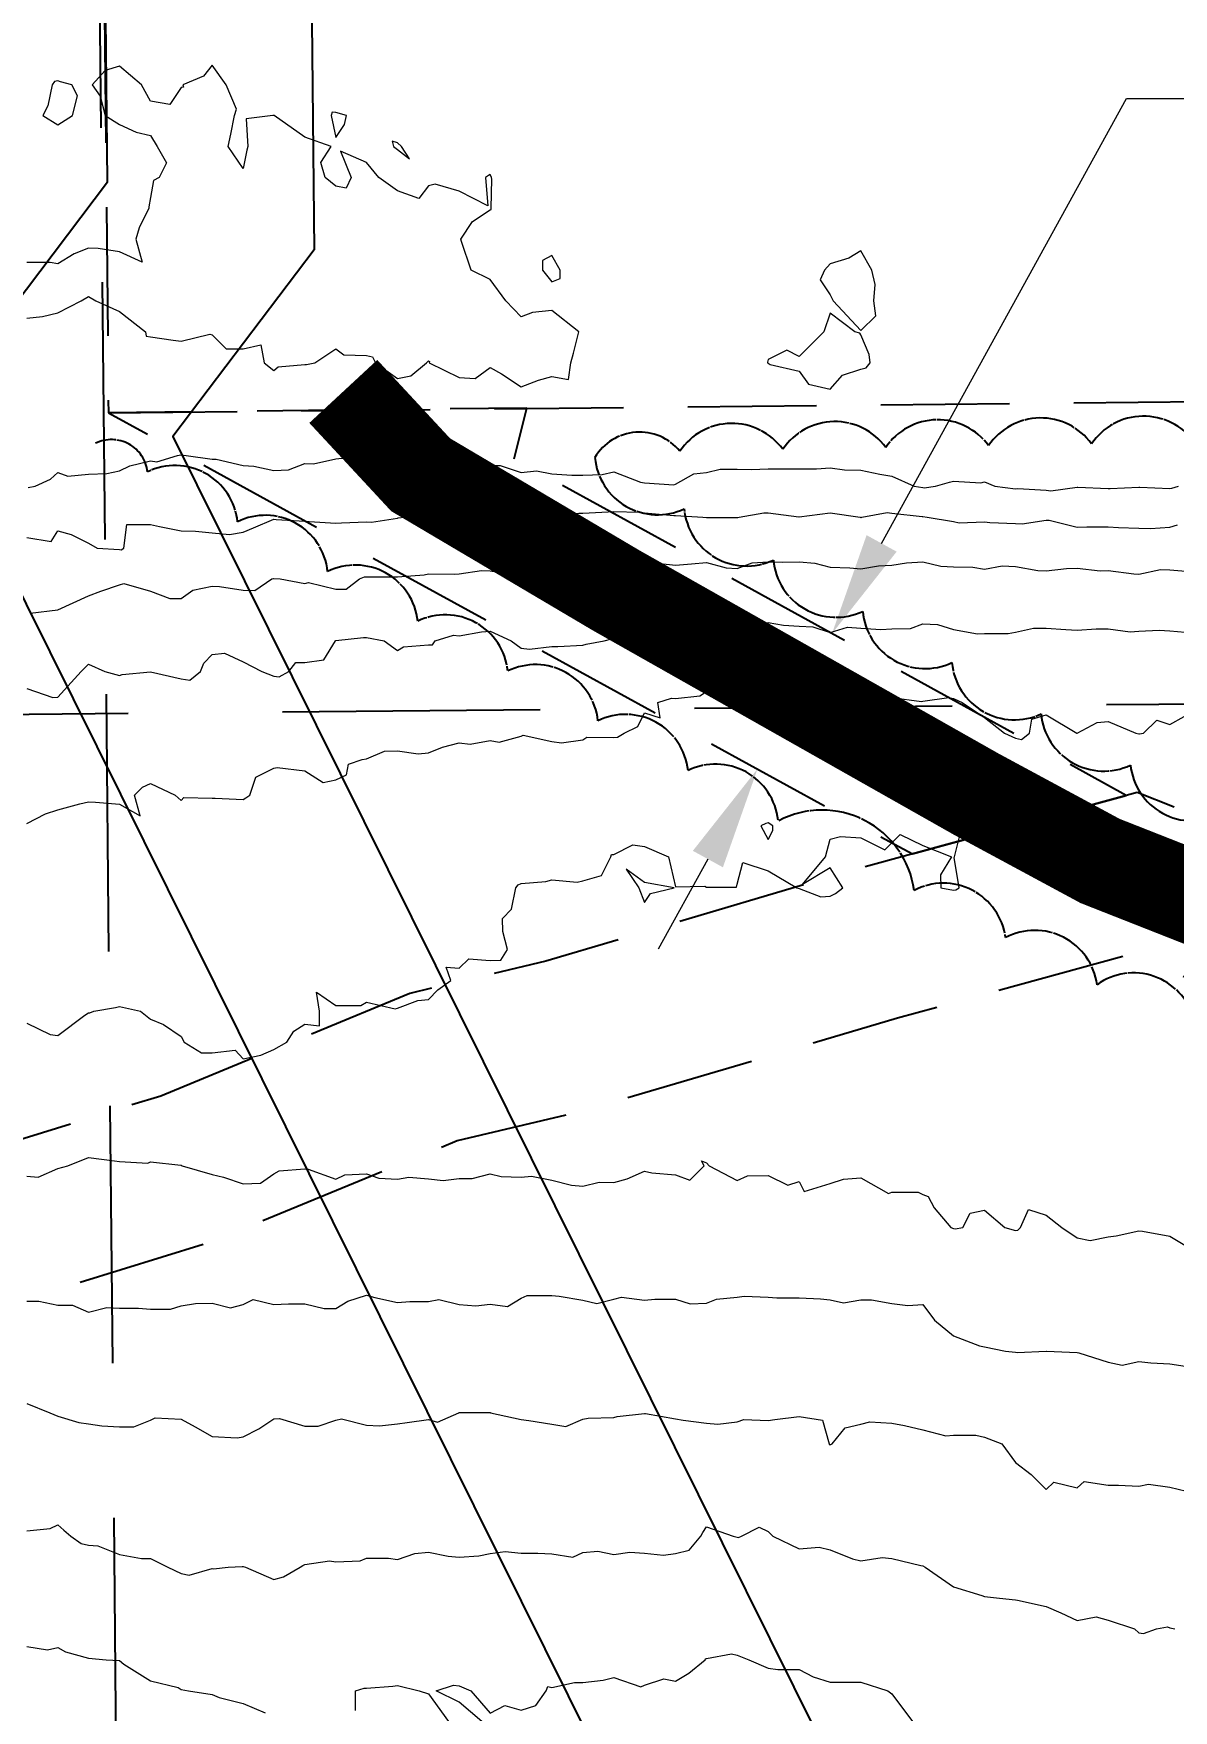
# Model space of a CAD drawing. Extents: x 537850 to 541798, y 6045627 to 6050132.
# Drawn here: x 540285 to 540395.7, y 6047101.1 to 6047264 of the extents above; entities that cross this region are included whole.
import ezdxf

# ---------------------------------------------------------------- set-up
doc = ezdxf.new("R2010")
doc.units = 0
doc.header["$LTSCALE"] = 5
for name, pattern in [('0', [1, 1, 0]), ('DASHED2', [9.525, 6.35, -3.175]), ('foc-ACCESSROAD', [3.75, 2.5, -1.25]), ('foc-LSD', [8, 5, -3])]:
    doc.linetypes.add(name, pattern=pattern)
for name, color, linetype in [('AS-ROADS', 254, 'Continuous'), ('C-RW', 13, 'Continuous'), ('C-WS', 13, 'foc-ACCESSROAD'), ('F-AR', 190, 'foc-ACCESSROAD'), ('L-SECTION-LSD', 7, 'foc-LSD'), ('T-BUSH', 110, '0')]:
    doc.layers.add(name, color=color, linetype=linetype)
doc.layers.add('C-WS-T', color=13, linetype='Continuous', lineweight=9)
doc.layers.add('Contour_Line_Intermediate', color=7, linetype='DASHED2', true_color=0xd9d9d9)
doc.layers.add('Contour_Line_Major', color=7, linetype='Continuous', true_color=0x6b6b6b)
doc.styles.add('80CG', font='ARIALN.TTF', dxfattribs={"height": 10})
doc.dimstyles.new('Compass 5 000', dxfattribs={"dimscale": 5, "dimtxt": 9, "dimasz": 2, "dimexe": 0.2, "dimexo": 0.0625, "dimgap": 0.5, "dimtad": 0, "dimtih": 1, "dimtoh": 1, "dimzin": 0, "dimdsep": 46, "dimtxsty": '80CG', "dimcen": 0.1, "dimse1": 1, "dimse2": 1, "dimclrd": 256, "dimclrt": 256, "dimaunit": 1, "dimadec": 4, "dimazin": 0, "dimtfac": 0.06, "dimtofl": 0, "dimtmove": 0, "dimatfit": 1, "dimfxl": 0.2, "dimtolj": 1, "dimtzin": 0, "dimlwd": -1, "dimarcsym": 0})

# ---------------------------------------------------------------- blocks, each defined once
blk = doc.blocks.new('*D465')
at = {"layer": 'C-WS-T', "transparency": 16777216}
for p, q in [((540367.32, 6047214.46), (540391.09, 6047257.68)), ((540391.09, 6047257.68), (540401.09, 6047257.68)), ((540350.45, 6047183.8), (540345.63, 6047175.04))]:
    blk.add_line(p, q, dxfattribs=at)
for points in [[(540365.86, 6047215.26), (540368.78, 6047213.66), (540362.5, 6047205.7)], [(540348.99, 6047184.6), (540351.91, 6047183), (540355.27, 6047192.56)]]:
    blk.add_solid(points, dxfattribs=at)
at = {"layer": 'C-WS-T', "transparency": 16777216, "insert": (540435.39, 6047257.68), "char_height": 10, "attachment_point": 5, "style": '80CG', "bg_fill": 3, "box_fill_scale": 1.1, "bg_fill_color": 256, "bg_fill_true_color": 13158600, "bg_fill_transparency": 0}
blk.add_mtext('\\A1;Murphy\\P15.00 A/R\\PLOC 221936', dxfattribs=at)

msp = doc.modelspace()

# ---------------------------------------------------------------- linework, layer by layer
at = {"layer": 'AS-ROADS', "linetype": 'ByBlock', "const_width": 9, "flags": 128}
msp.add_lwpolyline([(540315.046, 6047229.223), (540322.556, 6047221.128), (540341.533, 6047209.9), (540376.505, 6047190.107), (540388.53, 6047183.617), (540401.873, 6047178.361), (540422.173, 6047172.337), (540433.664, 6047167.348), (540445.758, 6047158.569), (540451.764, 6047153.237), (540469.326, 6047136.124)], dxfattribs=at)
at = {"layer": 'C-RW'}
msp.add_lwpolyline([(540538.349, 6046696.701), (540275.105, 6047227.021), (540292.146, 6047249.573), (540291.045, 6047357.841), (540354.045, 6047358.494), (540354.252, 6047338.505), (540311.237, 6047338.06), (540312.204, 6047242.96), (540298.507, 6047224.834), (540560.552, 6046696.932)], dxfattribs=at)
at = {"layer": 'C-WS'}
msp.add_line((540290.526, 6047397.127), (540292.242, 6047227.138), dxfattribs=at)
at = {"layer": 'C-WS', "flags": 128}
for points in [[(540292.242, 6047227.138), (540517.408, 6047229.468), (540584.292, 6047230.087)], [(540331.627, 6047222.681), (540332.861, 6047227.599), (540322.865, 6047227.5), (540292.242, 6047227.138), (540370.308, 6047184.292), (540370.308, 6047184.292), (540391.082, 6047189.975), (540331.627, 6047222.681)]]:
    msp.add_lwpolyline(points, dxfattribs=at)
at = {"layer": 'Contour_Line_Intermediate', "linetype": 'Continuous', "lineweight": 13, "flags": 128}
for points, elevation in [([(540284.312, 6047236.33), (540285.824, 6047236.498), (540287.311, 6047236.87), (540289.593, 6047238.011), (540290.311, 6047238.445), (540291.017, 6047238.011), (540293.311, 6047236.972), (540295.832, 6047235.011), (540295.892, 6047234.592), (540296.311, 6047234.532), (540298.517, 6047234.217), (540299.311, 6047234.103), (540302.09, 6047234.79), (540302.311, 6047234.72), (540303.665, 6047233.365), (540305.311, 6047233.365), (540307.039, 6047233.739), (540307.367, 6047232.011), (540308.31, 6047231.247), (540308.708, 6047231.613), (540311.31, 6047231.84), (540311.468, 6047231.853), (540312.295, 6047232.011), (540314.31, 6047233.354), (540315.089, 6047232.79), (540317.31, 6047232.714), (540317.896, 6047232.597), (540318.189, 6047232.011), (540320.31, 6047230.494), (540321.597, 6047230.724), (540323.139, 6047232.011), (540323.31, 6047232.182), (540323.426, 6047232.127), (540323.379, 6047232.011), (540326.31, 6047230.577), (540327.845, 6047230.476), (540329.309, 6047231.553), (540330.399, 6047230.921), (540332.309, 6047229.659), (540333.994, 6047230.326), (540335.309, 6047230.682), (540336.93, 6047230.39), (540337.153, 6047232.011), (540337.384, 6047232.935), (540337.384, 6047232.935), (540337.903, 6047235.011), (540335.309, 6047237.086), (540333.423, 6047236.897), (540332.309, 6047236.48), (540330.838, 6047238.011), (540329.309, 6047240.099), (540327.457, 6047241.01), (540326.529, 6047243.79), (540326.456, 6047244.01), (540327.597, 6047245.723), (540329.309, 6047246.864), (540329.412, 6047246.907), (540329.393, 6047247.01), (540329.471, 6047249.848), (540329.447, 6047250.01), (540329.309, 6047250.303), (540329.134, 6047250.186), (540328.87, 6047250.01), (540329.072, 6047247.247), (540326.31, 6047248.681), (540323.972, 6047249.348), (540323.31, 6047249.202), (540322.369, 6047247.951), (540320.31, 6047248.699), (540318.506, 6047250.01), (540317.31, 6047251.446), (540314.765, 6047252.555), (540315.82, 6047250.01), (540315.339, 6047248.981), (540314.31, 6047249.156), (540313.27, 6047250.01), (540312.854, 6047251.466), (540313.883, 6047253.01), (540311.31, 6047253.913), (540308.326, 6047256.01), (540308.31, 6047256.04), (540308.287, 6047256.033), (540308.204, 6047256.01), (540305.608, 6047255.712), (540305.787, 6047253.01), (540305.668, 6047252.653), (540305.311, 6047250.866), (540303.882, 6047253.01), (540304.119, 6047254.202), (540304.477, 6047256.01), (540304.685, 6047256.635), (540303.667, 6047259.01), (540302.311, 6047260.909), (540301.474, 6047259.846), (540299.47, 6047259.01), (540299.537, 6047258.783), (540299.311, 6047258.744), (540298.217, 6047257.103), (540296.311, 6047257.421), (540295.444, 6047259.01), (540293.311, 6047260.814), (540291.923, 6047260.397), (540290.676, 6047259.01), (540291.43, 6047257.891), (540291.912, 6047256.01), (540293.311, 6047255.154), (540294.923, 6047254.398), (540296.311, 6047254.081), (540296.983, 6047253.01), (540297.88, 6047251.441), (540297.166, 6047250.01), (540296.602, 6047249.719), (540296.311, 6047248.055), (540296.178, 6047247.143), (540296.158, 6047247.01), (540295.209, 6047245.112), (540294.895, 6047244.01), (540295.529, 6047241.792), (540293.311, 6047242.778), (540291.232, 6047243.089), (540290.311, 6047243.129), (540288.902, 6047242.601), (540287.311, 6047241.622), (540286.588, 6047241.733), (540284.312, 6047241.733)], 917.956), ([(540284.443, 6047219.88), (540285.118, 6047220.011), (540286.61, 6047220.713), (540287.311, 6047221.361), (540288.286, 6047220.986), (540290.311, 6047221.188), (540292.077, 6047221.245), (540293.311, 6047221.51), (540294.332, 6047221.99), (540296.311, 6047222.485), (540296.93, 6047222.392), (540298.942, 6047223.011), (540299.256, 6047223.066), (540299.311, 6047223.058), (540299.794, 6047223.011), (540302.311, 6047222.627), (540302.695, 6047222.627), (540305.311, 6047222.024), (540306.361, 6047221.961), (540308.31, 6047221.549), (540309.727, 6047221.594), (540311.31, 6047222.214), (540312.144, 6047222.177), (540314.31, 6047222.659), (540314.617, 6047222.704), (540317.31, 6047222.794), (540317.539, 6047222.782), (540320.31, 6047222.3), (540321.332, 6047221.989), (540323.31, 6047221.873), (540324.508, 6047221.813), (540326.31, 6047221.722), (540327.679, 6047221.641), (540329.309, 6047222.018), (540330.283, 6047222.037), (540332.309, 6047221.355), (540333.815, 6047221.505), (540335.309, 6047221.229), (540337.234, 6047221.086), (540338.309, 6047221.086), (540340.174, 6047221.146), (540341.309, 6047221.406), (540343.902, 6047220.418), (540344.309, 6047220.342), (540347.155, 6047220.165), (540347.309, 6047220.203), (540349.095, 6047221.225), (540350.308, 6047221.358), (540351.647, 6047221.672), (540353.308, 6047221.672), (540354.675, 6047221.644), (540356.308, 6047221.69), (540357.63, 6047221.69), (540359.308, 6047221.69), (540360.986, 6047221.69), (540362.308, 6047221.81), (540363.726, 6047221.593), (540365.308, 6047221.562), (540367.144, 6047221.175), (540368.308, 6047220.981), (540370.49, 6047220.011), (540371.307, 6047219.888), (540371.446, 6047219.873), (540372.558, 6047220.011), (540373.914, 6047220.405), (540374.307, 6047220.493), (540376.966, 6047220.353), (540377.307, 6047220.45), (540378.322, 6047220.011), (540380.307, 6047219.766), (540380.538, 6047219.78), (540383.307, 6047219.629), (540383.745, 6047219.573), (540386.307, 6047219.939), (540386.379, 6047219.939), (540389.307, 6047219.803), (540389.519, 6047219.798), (540392.306, 6047219.934), (540392.38, 6047219.938), (540395.306, 6047219.808), (540395.497, 6047219.821), (540396.133, 6047220.011)], 916.956), ([(540284.312, 6047215.043), (540286.692, 6047214.631), (540287.311, 6047215.679), (540288.612, 6047215.312), (540290.311, 6047214.476), (540291.142, 6047214.012), (540293.311, 6047213.864), (540293.483, 6047213.84), (540293.746, 6047214.012), (540294.021, 6047216.301), (540296.311, 6047216.301), (540297.21, 6047216.112), (540299.311, 6047215.671), (540300.68, 6047215.642), (540302.311, 6047215.481), (540304.006, 6047215.317), (540305.311, 6047215.566), (540306.334, 6047215.988), (540308.31, 6047216.799), (540308.538, 6047216.784), (540311.31, 6047216.608), (540311.742, 6047216.58), (540314.31, 6047216.417), (540314.862, 6047216.459), (540317.31, 6047216.56), (540317.792, 6047216.53), (540320.31, 6047216.91), (540320.373, 6047216.948), (540320.983, 6047217.012), (540323.173, 6047217.148), (540323.31, 6047217.125), (540326.053, 6047217.268), (540326.31, 6047217.263), (540329.259, 6047217.062), (540329.309, 6047217.061), (540332.174, 6047217.147), (540332.309, 6047217.148), (540335.173, 6047217.148), (540335.309, 6047217.155), (540337.912, 6047217.409), (540338.309, 6047217.392), (540340.781, 6047217.539), (540341.309, 6047217.548), (540343.823, 6047217.497), (540344.309, 6047217.427), (540347.146, 6047217.174), (540347.309, 6047217.171), (540349.952, 6047217.012), (540350.308, 6047216.975), (540350.348, 6047216.972), (540353.308, 6047216.972), (540353.344, 6047216.976), (540353.478, 6047217.012), (540355.891, 6047217.428), (540356.308, 6047217.424), (540359.293, 6047217.026), (540359.308, 6047217.026), (540359.323, 6047217.027), (540362.308, 6047217.443), (540365.223, 6047217.012), (540365.308, 6047216.991), (540365.327, 6047216.992), (540365.385, 6047217.012), (540367.872, 6047217.447), (540368.308, 6047217.413), (540371.253, 6047217.066), (540371.307, 6047217.058), (540371.734, 6047217.012), (540374.307, 6047216.579), (540374.85, 6047216.469), (540377.307, 6047216.562), (540377.831, 6047216.488), (540380.307, 6047216.378), (540380.969, 6047216.35), (540383.307, 6047216.706), (540383.598, 6047216.721), (540386.307, 6047216.036), (540387.24, 6047216.078), (540389.307, 6047216.075), (540390.312, 6047216.006), (540392.306, 6047215.934), (540393.423, 6047215.894), (540395.306, 6047216.045), (540396.046, 6047216.271)], 915.956), ([(540284.312, 6047200.381), (540286.829, 6047199.495), (540287.311, 6047199.53), (540289.584, 6047202.012), (540290.311, 6047202.739), (540291.888, 6047202.012), (540293.311, 6047201.615), (540293.586, 6047201.737), (540296.311, 6047201.987), (540296.341, 6047201.982), (540299.311, 6047201.318), (540300.152, 6047201.171), (540301.186, 6047202.012), (540301.494, 6047202.829), (540302.311, 6047203.668), (540303.52, 6047203.803), (540305.311, 6047202.955), (540307.128, 6047202.012), (540308.31, 6047201.572), (540308.807, 6047201.516), (540309.766, 6047202.012), (540310.428, 6047202.894), (540311.31, 6047202.894), (540313.163, 6047203.159), (540314.275, 6047205.012), (540314.301, 6047205.022), (540314.31, 6047205.023), (540317.014, 6047205.308), (540317.31, 6047205.31), (540319.03, 6047205.012), (540320.31, 6047204.052), (540320.901, 6047204.421), (540323.31, 6047204.622), (540323.701, 6047204.62), (540323.983, 6047205.012), (540325.762, 6047205.56), (540326.31, 6047205.487), (540328.457, 6047205.864), (540329.309, 6047205.933), (540331.363, 6047205.012), (540332.309, 6047204.296), (540333.139, 6047204.182), (540335.309, 6047204.438), (540335.884, 6047204.438), (540338.309, 6047204.589), (540338.642, 6047204.679), (540340.369, 6047205.012), (540341.132, 6047205.189), (540341.309, 6047205.211), (540341.926, 6047205.012), (540344.309, 6047204.587), (540344.767, 6047204.554), (540345.225, 6047205.012), (540346.392, 6047205.929), (540347.309, 6047205.996), (540348.801, 6047206.52), (540350.308, 6047206.396), (540351.813, 6047206.507), (540353.308, 6047206.618), (540354.661, 6047206.659), (540356.308, 6047206.793), (540357.796, 6047206.524), (540359.308, 6047206.434), (540360.65, 6047206.354), (540362.308, 6047205.794), (540363.993, 6047206.326), (540365.308, 6047206.242), (540367.232, 6047206.088), (540368.308, 6047206.154), (540370.11, 6047206.209), (540371.307, 6047206.649), (540372.743, 6047206.576), (540374.307, 6047206.091), (540376.645, 6047205.674), (540377.307, 6047205.699), (540379.607, 6047205.712), (540380.307, 6047205.845), (540382.081, 6047206.238), (540383.307, 6047206.238), (540385.22, 6047206.099), (540386.307, 6047206.02), (540388.161, 6047206.157), (540389.307, 6047206.167), (540391.442, 6047205.876), (540392.306, 6047205.95), (540394.284, 6047206.035), (540395.306, 6047205.957), (540397.544, 6047205.774)], 913.956), ([(540284.312, 6047187.268), (540286.142, 6047188.183), (540287.311, 6047188.572), (540289.47, 6047189.172), (540290.311, 6047189.37), (540290.983, 6047189.341), (540293.311, 6047189.118), (540295.326, 6047187.998), (540294.776, 6047190.013), (540295.547, 6047190.776), (540296.311, 6047191.13), (540298.723, 6047190.013), (540299.311, 6047189.499), (540299.558, 6047189.766), (540302.311, 6047189.709), (540302.598, 6047189.726), (540305.311, 6047189.583), (540305.591, 6047189.732), (540305.984, 6047190.013), (540306.564, 6047191.759), (540308.31, 6047192.616), (540308.621, 6047192.702), (540311.31, 6047192.362), (540313.077, 6047191.246), (540314.31, 6047191.501), (540315.346, 6047191.977), (540315.563, 6047193.013), (540316.864, 6047193.459), (540317.31, 6047193.548), (540319.044, 6047194.278), (540320.31, 6047194.327), (540322.302, 6047194.021), (540323.31, 6047194.121), (540324.664, 6047194.658), (540326.31, 6047195.1), (540327.366, 6047194.956), (540329.309, 6047195.321), (540330.179, 6047195.143), (540332.309, 6047195.724), (540332.502, 6047195.82), (540335.309, 6047195.229), (540336.239, 6047195.082), (540338.309, 6047195.378), (540338.696, 6047195.625), (540341.309, 6047195.621), (540341.684, 6047195.638), (540342.309, 6047196.013), (540343.642, 6047196.679), (540344.309, 6047198.012), (540345.809, 6047197.512), (540345.594, 6047199.012), (540346.908, 6047199.413), (540347.309, 6047199.388), (540349.652, 6047199.669), (540350.308, 6047200.075), (540351.686, 6047200.635), (540353.308, 6047200.537), (540356.075, 6047199.245), (540356.308, 6047199.372), (540358.399, 6047199.922), (540359.308, 6047199.49), (540359.893, 6047199.597), (540362.308, 6047199.597), (540364.689, 6047199.631), (540365.308, 6047199.705), (540367.735, 6047199.585), (540368.308, 6047199.508), (540371.2, 6047199.12), (540371.307, 6047199.126), (540373.834, 6047199.485), (540374.307, 6047199.391), (540375.133, 6047199.012), (540377.307, 6047197.563), (540379.261, 6047196.013), (540380.307, 6047195.546), (540380.905, 6047195.415), (540381.665, 6047196.013), (540381.917, 6047197.402), (540383.307, 6047197.819), (540386.291, 6047196.029), (540386.307, 6047196.025), (540388.252, 6047197.067), (540389.307, 6047197.17), (540392.007, 6047196.013), (540392.306, 6047195.975), (540392.347, 6047195.972), (540392.755, 6047196.013), (540394.029, 6047197.289), (540395.306, 6047196.864), (540396.683, 6047197.636)], 912.956), ([(540284.312, 6047167.861), (540286.572, 6047166.753), (540287.311, 6047166.674), (540289.95, 6047168.653), (540290.311, 6047168.856), (540290.449, 6047168.876), (540290.825, 6047169.014), (540292.928, 6047169.397), (540293.311, 6047169.467), (540295.349, 6047169.014), (540296.311, 6047168.242), (540297.602, 6047167.723), (540299.311, 6047166.581), (540299.587, 6047166.014), (540301.275, 6047164.978), (540302.311, 6047164.969), (540304.545, 6047165.248), (540305.311, 6047164.406), (540307.053, 6047164.756), (540308.31, 6047165.297), (540309.566, 6047166.014), (540310.232, 6047167.092), (540311.31, 6047167.77), (540312.733, 6047167.591), (540312.721, 6047169.014), (540312.456, 6047170.868), (540314.31, 6047169.57), (540316.742, 6047169.582), (540317.31, 6047169.893), (540320.067, 6047169.256), (540320.31, 6047169.317), (540322.271, 6047170.052), (540323.31, 6047170.156), (540324.214, 6047171.109), (540325.485, 6047172.014), (540325.039, 6047173.285), (540326.31, 6047173.187), (540327.223, 6047174.1), (540329.309, 6047173.94), (540330.359, 6047173.964), (540330.992, 6047175.014), (540330.544, 6047176.779), (540330.512, 6047178.013), (540331.385, 6047178.938), (540331.786, 6047181.013), (540332.016, 6047181.307), (540332.309, 6047181.434), (540334.703, 6047181.62), (540335.309, 6047181.787), (540337.761, 6047181.561), (540338.309, 6047181.7), (540340.111, 6047182.211), (540341.023, 6047184.013), (540341.088, 6047184.233), (540341.309, 6047184.253), (540343.148, 6047185.174), (540344.309, 6047185.008), (540346.63, 6047184.013), (540347.309, 6047181.111), (540350.143, 6047181.179), (540350.308, 6047181.078), (540353.244, 6047181.078), (540353.308, 6047181.357), (540353.849, 6047183.473), (540356.308, 6047182.669), (540359.1, 6047181.013), (540359.308, 6047180.935), (540361.433, 6047180.138), (540362.308, 6047180.211), (540362.851, 6047180.47), (540363.554, 6047181.013), (540362.308, 6047182.961), (540359.629, 6047181.334), (540361.874, 6047184.013), (540362.308, 6047185.746), (540363.328, 6047185.993), (540365.308, 6047185.855), (540367.625, 6047184.696), (540368.308, 6047185.38), (540369.123, 6047186.198), (540371.307, 6047185.105), (540374.108, 6047184.013), (540373.044, 6047182.277), (540373.071, 6047181.013), (540374.307, 6047180.769), (540374.519, 6047180.802), (540374.837, 6047181.013), (540374.369, 6047183.951), (540374.385, 6047184.013), (540374.97, 6047186.35), (540377.307, 6047185.962), (540378.714, 6047185.606), (540380.307, 6047184.906), (540380.902, 6047184.013), (540383.307, 6047182.819), (540384.812, 6047182.508), (540386.307, 6047182.682), (540387.696, 6047182.623), (540389.307, 6047182.773), (540391.369, 6047181.951), (540392.306, 6047181.381), (540394.938, 6047181.381), (540395.306, 6047181.511), (540397.947, 6047181.373)], 911.956), ([(540284.312, 6047153.014), (540285.413, 6047152.913), (540287.311, 6047153.729), (540288.309, 6047154.015), (540290.311, 6047154.815), (540292.829, 6047154.497), (540293.311, 6047154.436), (540296.074, 6047154.252), (540296.311, 6047154.384), (540299.271, 6047154.055), (540299.311, 6047154.055), (540299.396, 6047154.015), (540302.311, 6047153.161), (540303.423, 6047152.902), (540305.311, 6047152.269), (540307.009, 6047152.316), (540308.31, 6047153.241), (540308.807, 6047153.518), (540311.31, 6047153.711), (540311.639, 6047153.686), (540314.31, 6047152.699), (540315.208, 6047153.116), (540317.31, 6047153.223), (540318.511, 6047152.814), (540320.31, 6047152.716), (540321.426, 6047152.898), (540323.31, 6047152.737), (540324.741, 6047152.583), (540326.31, 6047152.761), (540327.563, 6047152.761), (540329.309, 6047153.235), (540330.36, 6047152.964), (540332.309, 6047152.91), (540333.324, 6047153), (540335.309, 6047152.609), (540337.214, 6047152.11), (540338.309, 6047152.02), (540339.898, 6047152.425), (540341.309, 6047152.395), (540342.6, 6047152.724), (540344.309, 6047153.472), (540345.004, 6047153.32), (540347.309, 6047153.122), (540348.706, 6047152.617), (540350.091, 6047154.015), (540349.843, 6047154.48), (540350.308, 6047154.286), (540350.58, 6047154.015), (540353.308, 6047152.584), (540354.304, 6047153.019), (540356.308, 6047153.06), (540358.206, 6047152.117), (540359.308, 6047152.477), (540359.801, 6047151.508), (540362.308, 6047152.276), (540363.622, 6047152.7), (540365.308, 6047152.853), (540367.998, 6047151.324), (540368.308, 6047151.452), (540370.87, 6047151.452), (540371.307, 6047151.21), (540371.848, 6047151.015), (540372.414, 6047149.908), (540374.027, 6047148.015), (540374.307, 6047147.902), (540374.452, 6047147.87), (540375.211, 6047148.015), (540375.909, 6047149.413), (540377.307, 6047149.692), (540379.271, 6047148.015), (540380.307, 6047147.72), (540380.553, 6047147.769), (540380.798, 6047148.015), (540381.57, 6047149.751), (540383.307, 6047149.203), (540384.812, 6047148.015), (540386.307, 6047146.996), (540387.556, 6047146.766), (540389.307, 6047147.11), (540390.105, 6047147.217), (540392.306, 6047147.689), (540392.658, 6047147.663), (540395.306, 6047147.167), (540397.423, 6047145.898)], 910.956), ([(540284.312, 6047130.91), (540286.548, 6047130.016), (540287.311, 6047129.676), (540289.362, 6047129.067), (540290.311, 6047128.944), (540291.588, 6047128.739), (540293.311, 6047128.636), (540294.691, 6047128.636), (540296.311, 6047129.296), (540296.788, 6047129.539), (540299.311, 6047129.38), (540300.66, 6047128.666), (540302.311, 6047127.712), (540304.753, 6047127.574), (540305.311, 6047127.696), (540306.856, 6047128.47), (540308.31, 6047129.431), (540308.851, 6047129.475), (540311.31, 6047128.712), (540312.614, 6047128.712), (540314.31, 6047129.303), (540314.883, 6047129.443), (540317.31, 6047128.814), (540318.564, 6047128.762), (540320.31, 6047128.927), (540321.262, 6047129.063), (540323.31, 6047129.354), (540324.208, 6047129.117), (540326.261, 6047130.016), (540326.31, 6047130.035), (540326.335, 6047130.041), (540329.309, 6047130.041), (540329.325, 6047130.031), (540329.355, 6047130.016), (540332.309, 6047129.373), (540333.048, 6047129.277), (540335.309, 6047128.901), (540336.647, 6047128.678), (540338.309, 6047129.389), (540338.823, 6047129.501), (540341.309, 6047129.567), (540341.654, 6047129.67), (540344.309, 6047129.94), (540344.388, 6047129.936), (540347.309, 6047129.421), (540348.033, 6047129.291), (540350.308, 6047129.022), (540351.406, 6047128.918), (540353.308, 6047129.141), (540353.948, 6047129.376), (540356.308, 6047129.267), (540356.952, 6047129.372), (540359.308, 6047129.649), (540361.584, 6047129.292), (540362.231, 6047127.016), (540362.237, 6047126.945), (540362.308, 6047126.923), (540362.401, 6047126.923), (540362.528, 6047127.016), (540363.774, 6047128.55), (540365.308, 6047128.919), (540366.182, 6047129.142), (540368.308, 6047129.007), (540369.554, 6047128.769), (540371.307, 6047128.351), (540373.56, 6047127.763), (540374.307, 6047127.858), (540376.465, 6047127.858), (540377.307, 6047127.633), (540378.978, 6047127.016), (540380.307, 6047125.176), (540381.854, 6047124.016), (540383.307, 6047122.563), (540384.033, 6047123.29), (540386.307, 6047122.721), (540386.984, 6047123.338), (540389.307, 6047122.988), (540390.334, 6047122.988), (540392.306, 6047122.885), (540393.241, 6047123.081), (540395.306, 6047122.775), (540396.916, 6047122.407)], 908.956), ([(540284.312, 6047118.557), (540286.567, 6047118.761), (540287.311, 6047119.131), (540287.907, 6047118.612), (540288.594, 6047118.016), (540289.604, 6047117.309), (540290.311, 6047117.158), (540291.227, 6047117.1), (540293.311, 6047116.259), (540295.459, 6047115.869), (540296.311, 6047115.869), (540298.016, 6047115.016), (540299.311, 6047114.403), (540300.069, 6047114.258), (540302.311, 6047114.886), (540302.453, 6047114.874), (540303.879, 6047115.016), (540305.231, 6047115.096), (540305.311, 6047115.096), (540305.534, 6047115.016), (540308.31, 6047113.832), (540309.245, 6047114.082), (540310.847, 6047115.016), (540311.13, 6047115.196), (540311.31, 6047115.266), (540313.694, 6047115.632), (540314.31, 6047115.53), (540316.698, 6047115.628), (540317.31, 6047115.898), (540319.428, 6047115.898), (540320.31, 6047115.781), (540321.986, 6047116.34), (540323.31, 6047116.487), (540325.221, 6047116.105), (540326.31, 6047115.996), (540328.211, 6047116.115), (540329.309, 6047116.35), (540330.769, 6047116.556), (540332.309, 6047116.383), (540333.942, 6047116.383), (540335.309, 6047116.312), (540337.334, 6047115.992), (540338.309, 6047116.435), (540339.757, 6047116.568), (540341.309, 6047116.259), (540342.859, 6047116.466), (540344.309, 6047116.385), (540346.144, 6047116.181), (540347.309, 6047116.348), (540348.641, 6047116.683), (540349.76, 6047118.016), (540349.95, 6047118.375), (540350.308, 6047118.945), (540352.92, 6047118.016), (540353.308, 6047117.946), (540353.407, 6047117.917), (540353.725, 6047118.016), (540355.43, 6047118.895), (540356.308, 6047118.489), (540356.747, 6047118.016), (540359.308, 6047116.792), (540361.252, 6047116.961), (540362.308, 6047116.712), (540364.496, 6047115.828), (540365.308, 6047115.649), (540367.36, 6047115.964), (540368.308, 6047115.853), (540371.136, 6047115.188), (540371.307, 6047115.147), (540371.554, 6047115.016), (540374.307, 6047113.11), (540377.061, 6047112.263), (540377.307, 6047112.175), (540378.774, 6047112.017), (540380.307, 6047111.861), (540380.519, 6047111.804), (540383.307, 6047111.203), (540384.736, 6047110.587), (540386.307, 6047109.85), (540388.14, 6047110.184), (540389.307, 6047109.871), (540391.878, 6047109.017), (540392.306, 6047108.636), (540392.734, 6047108.589), (540394.019, 6047109.017), (540395.093, 6047109.23), (540395.306, 6047109.133), (540395.78, 6047109.017)], 907.956), ([(540284.312, 6047107.303), (540286.336, 6047106.992), (540287.311, 6047107.209), (540288.078, 6047106.783), (540290.311, 6047106.174), (540292.024, 6047106.017), (540293.311, 6047105.949), (540293.736, 6047105.592), (540296.311, 6047103.995), (540299.001, 6047103.327), (540299.311, 6047103.127), (540300.022, 6047103.017), (540302.311, 6047102.639), (540302.982, 6047102.346), (540305.311, 6047101.764), (540307.458, 6047100.869)], 906.956), ([(540328.501, 6047100.017), (540326.31, 6047101.896), (540324.072, 6047103.017), (540325.76, 6047103.566), (540326.31, 6047103.494), (540327.431, 6047103.017), (540329.309, 6047100.826), (540330.728, 6047101.598), (540332.309, 6047101.144), (540333.742, 6047101.585), (540334.744, 6047103.017), (540334.91, 6047103.416), (540335.309, 6047103.328), (540337.513, 6047103.813), (540338.309, 6047103.813), (540340.274, 6047104.052), (540341.309, 6047104.309), (540343.942, 6047103.384), (540344.309, 6047103.548), (540346.156, 6047104.169), (540347.309, 6047103.938), (540348.61, 6047104.715), (540350.172, 6047106.017), (540350.215, 6047106.11), (540350.308, 6047106.151), (540352.734, 6047106.591), (540353.308, 6047106.484), (540354.436, 6047106.017), (540356.308, 6047105.213), (540357.232, 6047105.093), (540359.308, 6047105.093), (540360.672, 6047104.382), (540362.308, 6047103.852), (540364.462, 6047103.862), (540365.308, 6047103.84), (540367.928, 6047103.017), (540368.308, 6047102.701), (540370.321, 6047100.017)], 906.956), ([(540316.242, 6047101.086), (540316.242, 6047103.017), (540317.07, 6047103.257), (540317.31, 6047103.278), (540319.851, 6047103.476), (540320.31, 6047103.512), (540322.419, 6047103.017), (540323.31, 6047102.72), (540325.257, 6047100.017)], 906.956)]:
    msp.add_lwpolyline(points, dxfattribs=dict(at, elevation=elevation))
for points, elevation in [([(540287.586, 6047259.284), (540287.311, 6047259.402), (540287.006, 6047259.315), (540286.762, 6047259.01), (540286.353, 6047256.968), (540285.874, 6047256.01), (540287.311, 6047255.104), (540288.748, 6047256.01), (540289.228, 6047257.926), (540288.685, 6047259.01), (540287.586, 6047259.284)], 917.956), ([(540315.161, 6047255.159), (540315.353, 6047256.01), (540314.31, 6047256.319), (540313.966, 6047256.353), (540313.868, 6047256.01), (540314.31, 6047253.888), (540315.161, 6047255.159)], 917.956), ([(540320.703, 6047253.01), (540320.31, 6047253.365), (540319.803, 6047253.517), (540319.916, 6047253.01), (540320.31, 6047252.715), (540321.49, 6047251.83), (540320.703, 6047253.01)], 917.956), ([(540336.109, 6047241.01), (540335.309, 6047242.411), (540334.375, 6047241.944), (540334.375, 6047241.01), (540335.309, 6047239.878), (540336.115, 6047240.204), (540336.109, 6047241.01)], 917.956), ([(540366.357, 6047241.01), (540365.308, 6047242.867), (540364.151, 6047242.167), (540362.308, 6047241.605), (540361.779, 6047241.01), (540361.353, 6047240.055), (540362.308, 6047238.612), (540362.627, 6047238.011), (540365.308, 6047235.139), (540366.743, 6047236.575), (540366.564, 6047238.011), (540366.699, 6047239.619), (540366.357, 6047241.01)], 917.956), ([(540365.806, 6047231.512), (540366.208, 6047232.011), (540366.118, 6047232.821), (540365.308, 6047234.712), (540365.188, 6047234.891), (540364.711, 6047235.011), (540362.308, 6047236.817), (540361.705, 6047235.011), (540360.507, 6047233.812), (540359.308, 6047232.613), (540358.104, 6047233.215), (540356.308, 6047232.317), (540356.247, 6047232.072), (540356.232, 6047232.011), (540356.308, 6047231.961), (540356.491, 6047231.828), (540359.308, 6047231.182), (540360.222, 6047229.925), (540362.308, 6047229.426), (540363.525, 6047230.794), (540365.308, 6047231.4), (540365.806, 6047231.512)], 917.956), ([(540356.741, 6047187.013), (540356.308, 6047187.319), (540356.065, 6047187.257), (540355.6, 6047187.013), (540356.308, 6047185.713), (540356.741, 6047186.58), (540356.741, 6047187.013)], 911.956), ([(540344.882, 6047180.44), (540347.171, 6047181.013), (540344.309, 6047181.525), (540342.513, 6047182.809), (540343.736, 6047181.013), (540344.309, 6047179.582), (540344.882, 6047180.44)], 911.956)]:
    msp.add_lwpolyline(points, close=True, dxfattribs=dict(at, elevation=elevation))
at = {"layer": 'Contour_Line_Major', "linetype": 'Continuous', "lineweight": 15, "flags": 128}
for points, elevation in [([(540284.634, 6047207.689), (540287.311, 6047208.007), (540287.339, 6047208.012), (540290.311, 6047209.384), (540291.514, 6047209.809), (540293.311, 6047210.444), (540293.746, 6047210.577), (540296.311, 6047209.829), (540298.203, 6047209.12), (540299.311, 6047209.12), (540300.42, 6047209.903), (540302.311, 6047210.316), (540303.041, 6047210.282), (540305.311, 6047209.903), (540306.444, 6047209.878), (540308.122, 6047211.012), (540308.268, 6047211.054), (540308.31, 6047211.061), (540308.905, 6047211.012), (540311.31, 6047210.561), (540311.654, 6047210.668), (540314.31, 6047210.004), (540315.31, 6047210.012), (540316.619, 6047211.012), (540317.1, 6047211.222), (540317.31, 6047211.228), (540320.093, 6047211.228), (540320.31, 6047211.223), (540322.904, 6047211.417), (540323.31, 6047211.51), (540325.851, 6047211.47), (540326.31, 6047211.505), (540328.478, 6047211.844), (540329.309, 6047211.801), (540331.979, 6047211.342), (540332.309, 6047211.367), (540334.642, 6047211.679), (540335.309, 6047211.767), (540337.081, 6047212.24), (540338.309, 6047212.345), (540340.136, 6047212.185), (540341.309, 6047212.052), (540343.165, 6047212.155), (540344.309, 6047212.329), (540345.81, 6047212.511), (540347.309, 6047212.332), (540348.853, 6047212.467), (540350.308, 6047212.594), (540352.229, 6047212.091), (540353.308, 6047212.026), (540354.76, 6047212.56), (540356.308, 6047212.676), (540357.676, 6047212.643), (540359.308, 6047212.684), (540360.828, 6047212.532), (540362.308, 6047212.152), (540364.246, 6047212.073), (540365.308, 6047212.002), (540367.03, 6047212.289), (540368.308, 6047212.353), (540369.75, 6047212.569), (540371.307, 6047212.678), (540373.07, 6047212.249), (540374.307, 6047212.196), (540376.178, 6047212.141), (540377.307, 6047211.943), (540379.021, 6047212.298), (540380.307, 6047212.206), (540382.491, 6047211.828), (540383.307, 6047211.809), (540385.285, 6047212.034), (540386.307, 6047212.055), (540388.529, 6047211.789), (540389.307, 6047211.813), (540391.811, 6047211.507), (540392.306, 6047211.481), (540394.397, 6047211.921), (540395.306, 6047211.902), (540397.632, 6047211.686)], 914.956), ([(540284.312, 6047140.861), (540285.466, 6047140.861), (540287.311, 6047140.459), (540288.755, 6047140.459), (540290.311, 6047139.779), (540292.069, 6047140.257), (540293.311, 6047140.164), (540295.162, 6047140.164), (540296.311, 6047140.068), (540298.258, 6047140.068), (540299.311, 6047140.42), (540300.704, 6047140.622), (540302.311, 6047140.672), (540304.101, 6047140.225), (540305.311, 6047140.527), (540306.3, 6047141.026), (540308.31, 6047140.528), (540309.738, 6047140.587), (540311.31, 6047140.587), (540313.189, 6047140.136), (540314.31, 6047140.136), (540315.483, 6047140.843), (540317.31, 6047141.434), (540318.097, 6047141.228), (540320.31, 6047140.725), (540321.492, 6047140.833), (540323.31, 6047140.833), (540324.32, 6047141.005), (540326.31, 6047140.526), (540327.93, 6047140.394), (540329.309, 6047140.578), (540330.98, 6047140.344), (540332.309, 6047141.158), (540332.905, 6047141.419), (540335.309, 6047141.419), (540335.994, 6047141.33), (540338.309, 6047140.944), (540339.678, 6047140.646), (540341.309, 6047141.057), (540342.065, 6047141.259), (540344.309, 6047140.952), (540345.283, 6047141.041), (540347.309, 6047141.041), (540348.713, 6047140.61), (540350.308, 6047140.675), (540351.283, 6047141.041), (540353.308, 6047141.243), (540353.979, 6047141.344), (540356.308, 6047141.248), (540357.145, 6047141.178), (540359.308, 6047141.178), (540361.377, 6047141.084), (540362.308, 6047140.995), (540363.623, 6047140.7), (540365.308, 6047140.975), (540366.348, 6047140.975), (540368.308, 6047140.629), (540369.879, 6047140.444), (540371.307, 6047140.546), (540372.446, 6047139.015), (540374.307, 6047137.493), (540376.808, 6047136.514), (540377.307, 6047136.426), (540379.336, 6047136.015), (540380.307, 6047135.891), (540380.466, 6047135.856), (540383.307, 6047135.998), (540383.321, 6047136.001), (540386.307, 6047135.881), (540386.477, 6047135.845), (540389.307, 6047134.927), (540390.68, 6047134.642), (540392.306, 6047134.986), (540393.458, 6047134.864), (540395.306, 6047134.761), (540396.789, 6047134.532)], 909.956)]:
    msp.add_lwpolyline(points, dxfattribs=dict(at, elevation=elevation))
at = {"layer": 'F-AR', "flags": 128}
for points in [[(540687.615, 6046699.301), (540666.728, 6046758.301), (540649.992, 6046882.627), (540637.828, 6046903.799), (540596.613, 6046935.707), (540550.24, 6047018.582), (540494.198, 6047092.24), (540482.261, 6047133.987), (540456.995, 6047158.606, 0.0116076), (540456.741, 6047158.843), (540450.735, 6047164.175, 0.0245364), (540450.162, 6047164.635), (540438.068, 6047173.414, 0.0546261), (540436.649, 6047174.224), (540425.158, 6047179.213, 0.0302936), (540424.306, 6047179.523), (540404.318, 6047185.455), (540392.121, 6047190.259), (540364.741, 6047182.769), (540334.717, 6047173.874), (540334.717, 6047173.874), (540334.717, 6047173.874), (540321.502, 6047170.747), (540297.339, 6047160.785), (540278.577, 6047154.978), (540258.87, 6047153.303), (540237.742, 6047156.385), (540117.263, 6047173.961), (540021.905, 6047223.161), (539965.378, 6047237.17), (539910.273, 6047276.122), (539880.405, 6047307.109), (539832.962, 6047373.092), (539796.611, 6047391.544), (539788.075, 6047400.93)], [(540671.757, 6046699.17), (540652.077, 6046754.762), (540635.526, 6046877.71), (540626.305, 6046893.759), (540585.021, 6046925.722), (540537.671, 6047010.342), (540480.559, 6047085.406), (540468.942, 6047126.031), (540446.657, 6047147.747), (540441.057, 6047152.719), (540429.925, 6047160.799), (540419.605, 6047165.28), (540399.74, 6047171.175, -0.0216979), (540399.126, 6047171.386), (540391.266, 6047174.482), (540368.849, 6047168.35), (540338.576, 6047159.381), (540326.114, 6047156.432), (540302.423, 6047146.665), (540281.461, 6047140.177), (540258.417, 6047138.218), (540235.578, 6047141.55), (540112.617, 6047159.488), (540016.593, 6047209.032), (539959.03, 6047223.297), (539900.462, 6047264.698), (539868.862, 6047297.482), (539822.921, 6047361.376), (539788.299, 6047378.95)]]:
    msp.add_lwpolyline(points, format="xyb", dxfattribs=at)
at = {"layer": 'L-SECTION-LSD', "flags": 128}
for points in [[(540288.29, 6047599.807), (540295.78, 6046795.592)], [(540694.143, 6047201.444), (539889.564, 6047194.384)]]:
    msp.add_lwpolyline(points, dxfattribs=at)
at = {"layer": 'T-BUSH', "flags": 128}
for points in [[(540446.879, 6047226.07, 0.4605811), (540437.667, 6047225.012, 0.5205671), (540427.673, 6047224.835, 0.5205671), (540417.68, 6047224.659, 0.5205671), (540407.687, 6047224.483, 0.5205671), (540397.694, 6047224.306, 0.5205671), (540387.701, 6047224.13, 0.5205671), (540377.707, 6047223.954, 0.5205671), (540367.714, 6047223.778, 0.5205671), (540357.721, 6047223.601, 0.5205671), (540347.728, 6047223.425, 0.5205671), (540339.481, 6047222.799, 0.5205671), (540348.147, 6047217.819, 0.5205671), (540356.813, 6047212.84, 0.5205671), (540365.48, 6047207.861, 0.5205671), (540374.146, 6047202.881, 0.5205671), (540382.812, 6047197.902, 0.5205671), (540391.478, 6047192.922, 0.5205671), (540400.214, 6047188.13, 0.5205671), (540410.025, 6047186.226, 0.5205671), (540419.837, 6047184.322, 0.5205671), (540429.649, 6047182.417, 0.5205671), (540439.46, 6047180.513, 0.5205671), (540446.851, 6047173.906, 0.5205671), (540454.103, 6047167.027, 0.5205671), (540461.354, 6047160.149, 0.5205671), (540468.605, 6047153.27, 0.5205671), (540475.857, 6047146.392, 0.5205671), (540482.378, 6047140.206)], [(540357.269, 6047187.566, 0.5205671), (540348.521, 6047192.399, 0.5205671), (540339.773, 6047197.233, 0.5205671), (540331.024, 6047202.067, 0.5205671), (540322.276, 6047206.901, 0.5205671), (540313.528, 6047211.735, 0.5205671), (540304.78, 6047216.569, 0.5205671), (540296.032, 6047221.403, 0.5205671), (540290.998, 6047224.185, 0.5205671)], [(540464.501, 6047128.841, 0.5205671), (540457.121, 6047135.583, 0.5205671), (540449.742, 6047142.324, 0.5205671), (540442.363, 6047149.065, 0.5205671), (540434.984, 6047155.807, 0.5205671), (540426.668, 6047161.262, 0.5205671), (540417.116, 6047163.965, 0.5205671), (540407.363, 6047166.153, 0.5205671), (540397.611, 6047168.341, 0.5205671), (540388.241, 6047171.595, 0.5205671), (540379.358, 6047176.176, 0.5205671), (540370.474, 6047180.756, 0.5205671), (540357.346, 6047187.525, 0.5205671)]]:
    msp.add_lwpolyline(points, format="xyb", dxfattribs=at)

# ---------------------------------------------------------------- next in the draw order: dimensions: what is measured, and where the dimension line sits
at = {"layer": 'C-WS-T'}
dim = msp.add_linear_dim(base=(540355.272, 6047192.563), p1=(540351.915, 6047211.52), p2=(540344.689, 6047198.384), angle=241.18532, text='Murphy\\P15.00 A/R\\PLOC 221936', dimstyle='Compass 5 000', override={"dimtfill": 1}, dxfattribs=at)
dim.commit()
dim.dimension.update_dxf_attribs({"geometry": '*D465', "text_midpoint": (540435.394, 6047257.682), "dimtype": 161})

doc.saveas('drawing.dxf')
